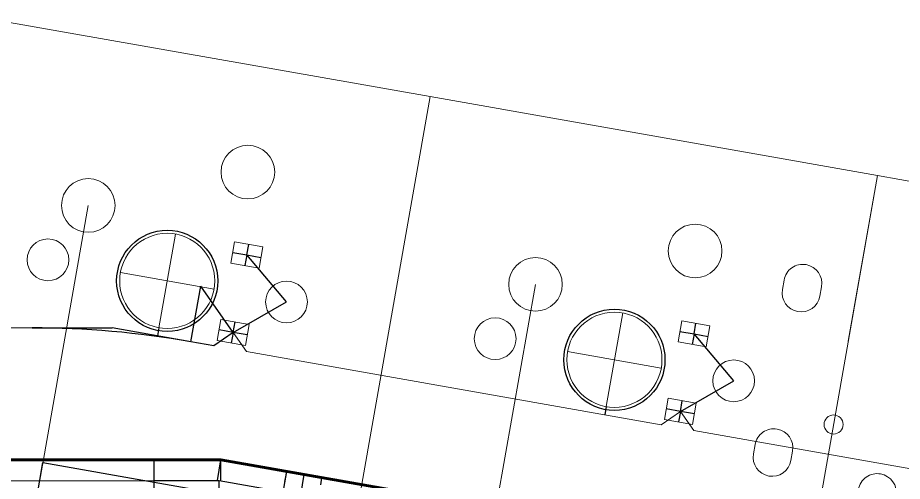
# Model space of a CAD drawing. Header units: millimetres. Extents: x -24 to 171, y -122 to 11.
# Drawn here: x 38.1 to 75.21, y -8.77 to 10.66 of the extents above; entities that cross this region are included whole.
import ezdxf

# ---------------------------------------------------------------- set-up
doc = ezdxf.new("R2010")
doc.units = ezdxf.units.MM
for name, color, linetype, lineweight, true_color in [('coponent footprints', 7, 'Continuous', 5, 0x000000), ('traces back 0.2mm', 94, 'Continuous', 20, 0x008000), ('traces back 0.6mm', 94, 'Continuous', 60, 0x008000), ('traces front 0.2mm', 14, 'Continuous', 20, 0x800000)]:
    doc.layers.add(name, color=color, linetype=linetype, lineweight=lineweight, true_color=true_color)
doc.layers.add('helplines', color=4, linetype='Continuous', true_color=0x00ffff)
doc.layers.add('helplines curves', color=3, linetype='Continuous', true_color=0x00ff00)

msp = doc.modelspace()

# ---------------------------------------------------------------- linework, layer by layer
at = {"layer": 'coponent footprints'}
for p, q in [((36.645, 10.663), (55.406, 7.355)), ((52.098, -11.405), (55.406, 7.355)), ((55.406, 7.355), (74.167, 4.047)), ((70.859, -14.713), (74.167, 4.047)), ((72.942, -2.896), (74.167, 4.047)), ((74.167, 4.047), (92.927, 0.739)), ((44.718, 1.592), (44.026, -2.335)), ((47.042, 0.377), (47.198, 1.263)), ((48.38, 1.054), (47.198, 1.263)), ((48.223, 0.168), (48.38, 1.054)), ((48.223, 0.168), (47.042, 0.377)), ((42.408, -0.025), (46.335, -0.717)), ((70.176, -0.733), (70.246, -0.339)), ((71.821, -0.616), (71.752, -1.01)), ((63.479, -1.716), (62.786, -5.643)), ((46.469, -2.873), (46.625, -1.987)), ((46.625, -1.987), (47.807, -2.195)), ((47.65, -3.082), (47.807, -2.195)), ((65.802, -2.931), (65.959, -2.045)), ((67.14, -2.253), (65.959, -2.045)), ((66.984, -3.14), (67.14, -2.253)), ((46.469, -2.873), (47.65, -3.082)), ((66.984, -3.14), (65.802, -2.931)), ((61.169, -3.333), (65.096, -4.025)), ((65.229, -6.181), (65.385, -5.295)), ((65.385, -5.295), (66.567, -5.503)), ((66.411, -6.39), (66.567, -5.503)), ((65.229, -6.181), (66.411, -6.39)), ((68.961, -7.626), (69.03, -7.232)), ((70.606, -7.51), (70.536, -7.904))]:
    msp.add_line(p, q, dxfattribs=at)
for centre, radius in [((47.755, 4.191), 1.125), ((41.061, 2.792), 1.125), ((66.516, 0.883), 1.125), ((44.372, -0.371), 1.994), ((39.369, 0.511), 0.875), ((59.821, -0.516), 1.125), ((49.375, -1.253), 0.875), ((63.132, -3.679), 1.994), ((58.13, -2.797), 0.875), ((68.135, -4.561), 0.875), ((72.326, -6.392), 0.4)]:
    msp.add_circle(centre, radius, dxfattribs=at)
for centre, start, end in [((71.033, -0.478), 80, 170), ((71.033, -0.478), 350, 80), ((70.964, -0.871), 170, 260), ((70.964, -0.871), 260, 350), ((69.818, -7.371), 80, 170), ((69.818, -7.371), 350, 80), ((69.748, -7.765), 170, 260), ((69.748, -7.765), 260, 350), ((74.157, -9.253), 80, 170), ((74.157, -9.253), 350, 80)]:
    msp.add_arc(centre, 0.8, start, end, dxfattribs=at)
at = {"layer": 'helplines'}
for p, q in [((47.711, 0.716), (47.789, 1.159)), ((47.12, 0.82), (47.711, 0.716)), ((47.711, 0.716), (47.633, 0.272)), ((47.711, 0.716), (48.302, 0.611)), ((49.375, -1.253), (47.711, 0.716)), ((47.138, -2.534), (49.375, -1.253)), ((47.138, -2.534), (47.216, -2.091)), ((66.471, -2.592), (66.549, -2.149)), ((44.026, -2.335), (43.965, -2.68)), ((47.138, -2.534), (46.547, -2.43)), ((47.138, -2.534), (47.059, -2.978)), ((47.729, -2.639), (47.138, -2.534)), ((65.88, -2.488), (66.471, -2.592)), ((66.471, -2.592), (66.393, -3.036)), ((66.471, -2.592), (67.062, -2.697)), ((68.135, -4.561), (66.471, -2.592)), ((65.898, -5.842), (68.135, -4.561)), ((65.898, -5.842), (65.976, -5.399)), ((62.786, -5.643), (62.726, -5.988)), ((65.898, -5.842), (65.307, -5.738)), ((65.898, -5.842), (65.82, -6.286)), ((66.489, -5.947), (65.898, -5.842)), ((46.476, -8.739), (46.628, -7.875)), ((46.628, -8.752), (46.628, -7.875)), ((49.333, -8.657), (49.386, -8.361)), ((49.972, -9.355), (50.124, -8.491)), ((46.551, -9.079), (46.551, -8.752)), ((49.311, -8.782), (49.333, -8.657)), ((50.811, -8.917), (50.863, -8.622))]:
    msp.add_line(p, q, dxfattribs=at)
for centre in [(44.372, -0.371), (63.132, -3.679)]:
    msp.add_circle(centre, 2.121, dxfattribs=at)
at = {"layer": 'helplines curves'}
for p, q in [((45.367, -2.927), (45.779, -0.594)), ((47.138, -2.534), (45.779, -0.594)), ((38.705, -2.344), (42.062, -2.344)), ((45.367, -2.927), (42.062, -2.344)), ((47.138, -2.534), (46.334, -3.097)), ((46.334, -3.097), (45.367, -2.927)), ((38.336, -12.661), (39.161, -7.983)), ((39.161, -7.983), (50.455, -9.974)), ((43.828, -7.875), (46.628, -7.875)), ((43.828, -39.878), (43.828, -7.875)), ((49.386, -8.361), (46.628, -7.875)), ((43.828, -39.878), (49.386, -8.361)), ((46.551, -8.752), (43.828, -8.752)), ((49.233, -9.225), (46.551, -8.752))]:
    msp.add_line(p, q, dxfattribs=at)
msp.add_arc((38.705, -40.712), 38.369, 80, 90, dxfattribs=at)
at = {"layer": 'traces back 0.2mm'}
for p, q in [((42.062, -2.344), (27.606, -2.344)), ((42.062, -2.344), (46.334, -3.097)), ((46.334, -3.097), (47.138, -2.534)), ((47.7, -3.338), (47.138, -2.534)), ((65.094, -6.405), (47.7, -3.338)), ((65.094, -6.405), (65.898, -5.842)), ((66.461, -6.646), (65.898, -5.842)), ((83.855, -9.713), (66.461, -6.646)), ((46.551, -8.752), (19.16, -8.752)), ((49.972, -9.355), (46.551, -8.752))]:
    msp.add_line(p, q, dxfattribs=at)
at = {"layer": 'traces back 0.6mm'}
for p in [(16.738, -7.875), (54.086, -9.19)]:
    msp.add_line(p, (46.628, -7.875), dxfattribs=at)
at = {"layer": 'traces front 0.2mm'}
for p, q in [((38.336, -12.661), (41.061, 2.792)), ((57.097, -15.969), (59.821, -0.516))]:
    msp.add_line(p, q, dxfattribs=at)

doc.saveas('drawing.dxf')
